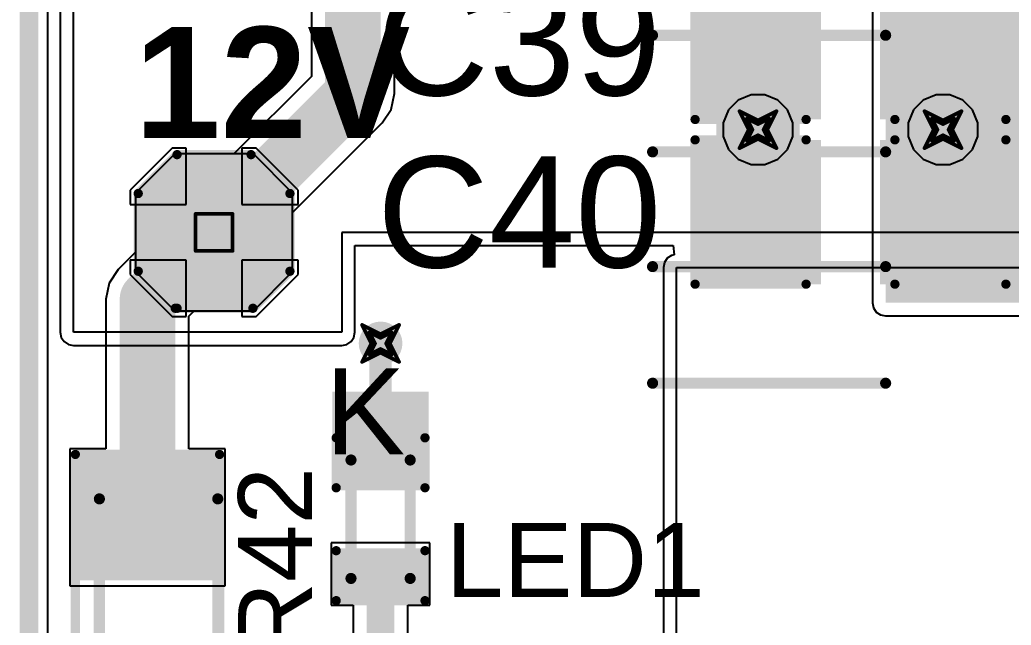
# Model space of a CAD drawing. Header units: inches. Extents: x 0 to 13.9, y -0.2 to 3.4.
# Drawn here: x -0.005 to 0.531, y 1.218 to 1.545 of the extents above; entities that cross this region are included whole.
import ezdxf

# ---------------------------------------------------------------- set-up
doc = ezdxf.new("R2010")
doc.units = ezdxf.units.IN
doc.header["$MEASUREMENT"] = 0
for name, color, linetype in [('Board_Outline', 216, 'Continuous'), ('Bottom Layer', 5, 'Continuous'), ('Bottom Solder', 6, 'Continuous'), ('Drill Drawing', 1, 'Continuous'), ('Layer 1', 16, 'Continuous'), ('Layer 2', 76, 'Continuous'), ('Mechanical 4', 56, 'Continuous'), ('Mechanical 6', 56, 'Continuous'), ('Multi-Layer', 9, 'Continuous'), ('Pad Holes', 156, 'Continuous'), ('Top Layer', 1, 'Continuous'), ('Top Overlay', 2, 'Continuous'), ('Top Paste', 8, 'Continuous'), ('Top Solder', 216, 'Continuous'), ('Via Holes', 16, 'Continuous')]:
    doc.layers.add(name, color=color, linetype=linetype)
doc.styles.add('Arial', font='', dxfattribs={"height": 0.2})
doc.styles.add('Arial_Bold', font='', dxfattribs={"height": 0.2})
doc.styles.get('Arial').set_extended_font_data('Arial')
doc.styles.get('Arial_Bold').set_extended_font_data('Arial', bold=True)

msp = doc.modelspace()

# ---------------------------------------------------------------- hatches: boundary and pattern name
at = {"layer": 'Bottom Layer'}
h = msp.add_hatch(color=5, dxfattribs=at)
edge = h.paths.add_edge_path()
edge.add_arc((0.394, 1.4855), 0.01181, 0, 360)
h = msp.add_hatch(color=5, dxfattribs=at)
edge = h.paths.add_edge_path()
edge.add_arc((0.494, 1.4855), 0.01181, 0, 360)
msp.add_hatch(color=5, dxfattribs=at).paths.add_polyline_path([(0.11772, 1.46543), (0.08228, 1.46543), (0.06457, 1.44772), (0.06457, 1.41228), (0.08228, 1.39457), (0.11772, 1.39457), (0.13543, 1.41228), (0.13543, 1.44772)])
h = msp.add_hatch(color=5, dxfattribs=at)
edge = h.paths.add_edge_path()
edge.add_arc((0.19, 1.37), 0.01181, 0, 360)
at = {"layer": 'Bottom Solder'}
msp.add_hatch(color=6, dxfattribs=at).paths.add_polyline_path([(0.11972, 1.46943), (0.08028, 1.46943), (0.06057, 1.44972), (0.06057, 1.41028), (0.08028, 1.39057), (0.11972, 1.39057), (0.13943, 1.41028), (0.13943, 1.44972)])
at = {"layer": 'Layer 1'}
h = msp.add_hatch(color=16, dxfattribs=at)
edge = h.paths.add_edge_path()
edge.add_arc((0.394, 1.4855), 0.01181, 0, 360)
h = msp.add_hatch(color=16, dxfattribs=at)
edge = h.paths.add_edge_path()
edge.add_arc((0.494, 1.4855), 0.01181, 0, 360)
msp.add_hatch(color=16, dxfattribs=at).paths.add_polyline_path([(0.11772, 1.46543), (0.08228, 1.46543), (0.06457, 1.44772), (0.06457, 1.41228), (0.08228, 1.39457), (0.11772, 1.39457), (0.13543, 1.41228), (0.13543, 1.44772)])
h = msp.add_hatch(color=16, dxfattribs=at)
edge = h.paths.add_edge_path()
edge.add_arc((0.19, 1.37), 0.01181, 0, 360)
at = {"layer": 'Layer 2'}
h = msp.add_hatch(color=76, dxfattribs=at)
edge = h.paths.add_edge_path()
edge.add_arc((0.394, 1.4855), 0.01181, 0, 360)
h = msp.add_hatch(color=76, dxfattribs=at)
edge = h.paths.add_edge_path()
edge.add_arc((0.494, 1.4855), 0.01181, 0, 360)
msp.add_hatch(color=76, dxfattribs=at).paths.add_polyline_path([(0.11772, 1.46543), (0.08228, 1.46543), (0.06457, 1.44772), (0.06457, 1.41228), (0.08228, 1.39457), (0.11772, 1.39457), (0.13543, 1.41228), (0.13543, 1.44772)])
h = msp.add_hatch(color=76, dxfattribs=at)
edge = h.paths.add_edge_path()
edge.add_arc((0.19, 1.37), 0.01181, 0, 360)
at = {"layer": 'Mechanical 4'}
h = msp.add_hatch(color=56, dxfattribs=at)
edge = h.paths.add_edge_path()
edge.add_arc((0.33701, 1.5365), 0.0015, 0, 360)
h = msp.add_hatch(color=56, dxfattribs=at)
edge = h.paths.add_edge_path()
edge.add_arc((0.46299, 1.5365), 0.0015, 0, 360)
h = msp.add_hatch(color=56, dxfattribs=at)
edge = h.paths.add_edge_path()
edge.add_arc((0.33701, 1.4735), 0.0015, 0, 360)
h = msp.add_hatch(color=56, dxfattribs=at)
edge = h.paths.add_edge_path()
edge.add_arc((0.46299, 1.4735), 0.0015, 0, 360)
h = msp.add_hatch(color=56, dxfattribs=at)
edge = h.paths.add_edge_path()
edge.add_arc((0.33701, 1.4115), 0.0015, 0, 360)
h = msp.add_hatch(color=56, dxfattribs=at)
edge = h.paths.add_edge_path()
edge.add_arc((0.46299, 1.4115), 0.0015, 0, 360)
h = msp.add_hatch(color=56, dxfattribs=at)
edge = h.paths.add_edge_path()
edge.add_arc((0.33701, 1.3485), 0.0015, 0, 360)
h = msp.add_hatch(color=56, dxfattribs=at)
edge = h.paths.add_edge_path()
edge.add_arc((0.46299, 1.3485), 0.0015, 0, 360)
h = msp.add_hatch(color=56, dxfattribs=at)
edge = h.paths.add_edge_path()
edge.add_arc((0.174, 1.307), 0.0015, 0, 360)
h = msp.add_hatch(color=56, dxfattribs=at)
edge = h.paths.add_edge_path()
edge.add_arc((0.206, 1.307), 0.0015, 0, 360)
h = msp.add_hatch(color=56, dxfattribs=at)
edge = h.paths.add_edge_path()
edge.add_arc((0.038, 1.286), 0.0015, 0, 360)
h = msp.add_hatch(color=56, dxfattribs=at)
edge = h.paths.add_edge_path()
edge.add_arc((0.102, 1.286), 0.0015, 0, 360)
h = msp.add_hatch(color=56, dxfattribs=at)
edge = h.paths.add_edge_path()
edge.add_arc((0.174, 1.243), 0.0015, 0, 360)
h = msp.add_hatch(color=56, dxfattribs=at)
edge = h.paths.add_edge_path()
edge.add_arc((0.206, 1.243), 0.0015, 0, 360)
at = {"layer": 'Multi-Layer'}
msp.add_hatch(color=9, dxfattribs=at).paths.add_polyline_path([(0.11772, 1.46543), (0.08228, 1.46543), (0.06457, 1.44772), (0.06457, 1.41228), (0.08228, 1.39457), (0.11772, 1.39457), (0.13543, 1.41228), (0.13543, 1.44772)])
at = {"layer": 'Pad Holes'}
h = msp.add_hatch(color=7, dxfattribs=at)
edge = h.paths.add_edge_path()
edge.add_arc((0.33701, 1.5365), 0.0015, 0, 360)
h = msp.add_hatch(color=7, dxfattribs=at)
edge = h.paths.add_edge_path()
edge.add_arc((0.46299, 1.5365), 0.0015, 0, 360)
h = msp.add_hatch(color=7, dxfattribs=at)
edge = h.paths.add_edge_path()
edge.add_arc((0.33701, 1.4735), 0.0015, 0, 360)
h = msp.add_hatch(color=7, dxfattribs=at)
edge = h.paths.add_edge_path()
edge.add_arc((0.46299, 1.4735), 0.0015, 0, 360)
h = msp.add_hatch(color=7, dxfattribs=at)
edge = h.paths.add_edge_path()
edge.add_arc((0.1, 1.43), 0.01811, 0, 360)
h = msp.add_hatch(color=7, dxfattribs=at)
edge = h.paths.add_edge_path()
edge.add_arc((0.33701, 1.4115), 0.0015, 0, 360)
h = msp.add_hatch(color=7, dxfattribs=at)
edge = h.paths.add_edge_path()
edge.add_arc((0.46299, 1.4115), 0.0015, 0, 360)
h = msp.add_hatch(color=7, dxfattribs=at)
edge = h.paths.add_edge_path()
edge.add_arc((0.33701, 1.3485), 0.0015, 0, 360)
h = msp.add_hatch(color=7, dxfattribs=at)
edge = h.paths.add_edge_path()
edge.add_arc((0.46299, 1.3485), 0.0015, 0, 360)
h = msp.add_hatch(color=7, dxfattribs=at)
edge = h.paths.add_edge_path()
edge.add_arc((0.174, 1.307), 0.0015, 0, 360)
h = msp.add_hatch(color=7, dxfattribs=at)
edge = h.paths.add_edge_path()
edge.add_arc((0.206, 1.307), 0.0015, 0, 360)
h = msp.add_hatch(color=7, dxfattribs=at)
edge = h.paths.add_edge_path()
edge.add_arc((0.038, 1.286), 0.0015, 0, 360)
h = msp.add_hatch(color=7, dxfattribs=at)
edge = h.paths.add_edge_path()
edge.add_arc((0.102, 1.286), 0.0015, 0, 360)
h = msp.add_hatch(color=7, dxfattribs=at)
edge = h.paths.add_edge_path()
edge.add_arc((0.174, 1.243), 0.0015, 0, 360)
h = msp.add_hatch(color=7, dxfattribs=at)
edge = h.paths.add_edge_path()
edge.add_arc((0.206, 1.243), 0.0015, 0, 360)
at = {"layer": 'Top Layer'}
for points in [[(0.463, 1.392), (0.771, 1.392), (0.771, 1.672), (0.463, 1.672)], [(0.364, 1.565), (0.424, 1.565), (0.424, 1.495), (0.364, 1.495)], [(0.464, 1.565), (0.524, 1.565), (0.524, 1.495), (0.464, 1.495)], [(0.364, 1.476), (0.424, 1.476), (0.424, 1.406), (0.364, 1.406)], [(0.464, 1.476), (0.524, 1.476), (0.524, 1.406), (0.464, 1.406)], [(0.11772, 1.46543), (0.08228, 1.46543), (0.06457, 1.44772), (0.06457, 1.41228), (0.08228, 1.39457), (0.11772, 1.39457), (0.13543, 1.41228), (0.13543, 1.44772)], [(0.17031, 1.29469), (0.17031, 1.31437), (0.20969, 1.31437), (0.20969, 1.29469)], [(0.029, 1.246), (0.029, 1.306), (0.099, 1.306), (0.099, 1.246)], [(0.17031, 1.23563), (0.17031, 1.25531), (0.20969, 1.25531), (0.20969, 1.23563)]]:
    msp.add_hatch(color=1, dxfattribs=at).paths.add_polyline_path(points)
h = msp.add_hatch(color=1, dxfattribs=at)
edge = h.paths.add_edge_path()
edge.add_arc((0.394, 1.4855), 0.01181, 0, 360)
h = msp.add_hatch(color=1, dxfattribs=at)
edge = h.paths.add_edge_path()
edge.add_arc((0.494, 1.4855), 0.01181, 0, 360)
h = msp.add_hatch(color=1, dxfattribs=at)
edge = h.paths.add_edge_path()
edge.add_arc((0.19, 1.37), 0.01181, 0, 360)
at = {"layer": 'Top Overlay'}
msp.add_hatch(color=2, dxfattribs=at).paths.add_polyline_path([(0.216, 1.319), (0.216, 1.344), (0.164, 1.344), (0.164, 1.319)])
at = {"layer": 'Top Paste'}
for points in [[(0.364, 1.565), (0.424, 1.565), (0.424, 1.495), (0.364, 1.495)], [(0.464, 1.565), (0.524, 1.565), (0.524, 1.495), (0.464, 1.495)], [(0.364, 1.476), (0.424, 1.476), (0.424, 1.406), (0.364, 1.406)], [(0.464, 1.476), (0.524, 1.476), (0.524, 1.406), (0.464, 1.406)], [(0.17031, 1.29469), (0.17031, 1.31437), (0.20969, 1.31437), (0.20969, 1.29469)], [(0.029, 1.246), (0.029, 1.306), (0.099, 1.306), (0.099, 1.246)], [(0.17031, 1.23563), (0.17031, 1.25531), (0.20969, 1.25531), (0.20969, 1.23563)]]:
    msp.add_hatch(color=8, dxfattribs=at).paths.add_polyline_path(points)
at = {"layer": 'Top Solder'}
for points in [[(0.36, 1.569), (0.428, 1.569), (0.428, 1.491), (0.36, 1.491)], [(0.46, 1.569), (0.528, 1.569), (0.528, 1.491), (0.46, 1.491)], [(0.36, 1.48), (0.428, 1.48), (0.428, 1.402), (0.36, 1.402)], [(0.46, 1.48), (0.528, 1.48), (0.528, 1.402), (0.46, 1.402)], [(0.11972, 1.46943), (0.08028, 1.46943), (0.06057, 1.44972), (0.06057, 1.41028), (0.08028, 1.39057), (0.11972, 1.39057), (0.13943, 1.41028), (0.13943, 1.44972)], [(0.16631, 1.29069), (0.16631, 1.31837), (0.21369, 1.31837), (0.21369, 1.29069)], [(0.025, 1.242), (0.025, 1.31), (0.103, 1.31), (0.103, 1.242)], [(0.16631, 1.23163), (0.16631, 1.25931), (0.21369, 1.25931), (0.21369, 1.23163)]]:
    msp.add_hatch(color=216, dxfattribs=at).paths.add_polyline_path(points)
at = {"layer": 'Via Holes'}
h = msp.add_hatch(color=7, dxfattribs=at)
edge = h.paths.add_edge_path()
edge.add_arc((0.394, 1.4855), 0.00591, 0, 360)
h = msp.add_hatch(color=7, dxfattribs=at)
edge = h.paths.add_edge_path()
edge.add_arc((0.494, 1.4855), 0.00591, 0, 360)
h = msp.add_hatch(color=7, dxfattribs=at)
edge = h.paths.add_edge_path()
edge.add_arc((0.19, 1.37), 0.00591, 0, 360)

# ---------------------------------------------------------------- linework, layer by layer
at = {"layer": 'Board_Outline'}
msp.add_lwpolyline([(0, 0, 0.01, 0.01, 0), (0, 3.25, 0.01, 0.01, 0)], format="xyseb", dxfattribs=at)
at = {"layer": 'Bottom Layer'}
for p, q in [((0.0102, 0.0102), (0.0102, 3.2398)), ((0.48334, 1.50145), (0.47805, 1.49616)), ((0.49026, 1.50431), (0.48334, 1.50145)), ((0.49774, 1.50431), (0.49026, 1.50431)), ((0.50466, 1.50145), (0.49774, 1.50431)), ((0.50995, 1.49616), (0.50466, 1.50145)), ((0.47805, 1.49616), (0.47519, 1.48924)), ((0.51281, 1.48924), (0.50995, 1.49616)), ((0.47519, 1.48924), (0.47519, 1.48176)), ((0.51281, 1.48176), (0.51281, 1.48924)), ((0.47519, 1.48176), (0.47805, 1.47484)), ((0.50995, 1.47484), (0.51281, 1.48176)), ((0.47805, 1.47484), (0.48334, 1.46955)), ((0.50466, 1.46955), (0.50995, 1.47484)), ((0.07878, 1.47243), (0.05757, 1.45122)), ((0.12122, 1.47243), (0.07878, 1.47243)), ((0.14243, 1.45122), (0.12122, 1.47243)), ((0.48334, 1.46955), (0.49026, 1.46669)), ((0.49774, 1.46669), (0.50466, 1.46955)), ((0.49026, 1.46669), (0.49774, 1.46669)), ((0.05757, 1.45122), (0.05757, 1.40878)), ((0.14243, 1.40878), (0.14243, 1.45122)), ((0.05757, 1.40878), (0.07878, 1.38757)), ((0.12122, 1.38757), (0.14243, 1.40878)), ((0.07878, 1.38757), (0.12122, 1.38757))]:
    msp.add_line(p, q, dxfattribs=at)
at = {"layer": 'Drill Drawing'}
for points in [[(0.384, 1.4955, 0.002, 0.002, 0), (0.394, 1.4905, 0.002, 0.002, 0)], [(0.384, 1.4955, 0.002, 0.002, 0), (0.389, 1.4855, 0.002, 0.002, 0)], [(0.394, 1.4905, 0.002, 0.002, 0), (0.404, 1.4955, 0.002, 0.002, 0)], [(0.399, 1.4855, 0.002, 0.002, 0), (0.404, 1.4955, 0.002, 0.002, 0)], [(0.484, 1.4955, 0.002, 0.002, 0), (0.494, 1.4905, 0.002, 0.002, 0)], [(0.484, 1.4955, 0.002, 0.002, 0), (0.489, 1.4855, 0.002, 0.002, 0)], [(0.494, 1.4905, 0.002, 0.002, 0), (0.504, 1.4955, 0.002, 0.002, 0)], [(0.499, 1.4855, 0.002, 0.002, 0), (0.504, 1.4955, 0.002, 0.002, 0)], [(0.388, 1.4915, 0.002, 0.002, 0), (0.394, 1.4885, 0.002, 0.002, 0)], [(0.388, 1.4915, 0.002, 0.002, 0), (0.391, 1.4855, 0.002, 0.002, 0)], [(0.394, 1.4885, 0.002, 0.002, 0), (0.4, 1.4915, 0.002, 0.002, 0)], [(0.397, 1.4855, 0.002, 0.002, 0), (0.4, 1.4915, 0.002, 0.002, 0)], [(0.488, 1.4915, 0.002, 0.002, 0), (0.494, 1.4885, 0.002, 0.002, 0)], [(0.488, 1.4915, 0.002, 0.002, 0), (0.491, 1.4855, 0.002, 0.002, 0)], [(0.494, 1.4885, 0.002, 0.002, 0), (0.5, 1.4915, 0.002, 0.002, 0)], [(0.497, 1.4855, 0.002, 0.002, 0), (0.5, 1.4915, 0.002, 0.002, 0)], [(0.384, 1.4755, 0.002, 0.002, 0), (0.389, 1.4855, 0.002, 0.002, 0)], [(0.388, 1.4795, 0.002, 0.002, 0), (0.391, 1.4855, 0.002, 0.002, 0)], [(0.397, 1.4855, 0.002, 0.002, 0), (0.4, 1.4795, 0.002, 0.002, 0)], [(0.399, 1.4855, 0.002, 0.002, 0), (0.404, 1.4755, 0.002, 0.002, 0)], [(0.484, 1.4755, 0.002, 0.002, 0), (0.489, 1.4855, 0.002, 0.002, 0)], [(0.488, 1.4795, 0.002, 0.002, 0), (0.491, 1.4855, 0.002, 0.002, 0)], [(0.497, 1.4855, 0.002, 0.002, 0), (0.5, 1.4795, 0.002, 0.002, 0)], [(0.499, 1.4855, 0.002, 0.002, 0), (0.504, 1.4755, 0.002, 0.002, 0)], [(0.384, 1.4755, 0.002, 0.002, 0), (0.394, 1.4805, 0.002, 0.002, 0)], [(0.388, 1.4795, 0.002, 0.002, 0), (0.394, 1.4825, 0.002, 0.002, 0)], [(0.394, 1.4825, 0.002, 0.002, 0), (0.4, 1.4795, 0.002, 0.002, 0)], [(0.394, 1.4805, 0.002, 0.002, 0), (0.404, 1.4755, 0.002, 0.002, 0)], [(0.484, 1.4755, 0.002, 0.002, 0), (0.494, 1.4805, 0.002, 0.002, 0)], [(0.488, 1.4795, 0.002, 0.002, 0), (0.494, 1.4825, 0.002, 0.002, 0)], [(0.494, 1.4825, 0.002, 0.002, 0), (0.5, 1.4795, 0.002, 0.002, 0)], [(0.494, 1.4805, 0.002, 0.002, 0), (0.504, 1.4755, 0.002, 0.002, 0)], [(0.09, 1.44, 0.002, 0.002, 0), (0.11, 1.44, 0.002, 0.002, 0)], [(0.09, 1.42, 0.002, 0.002, 0), (0.09, 1.44, 0.002, 0.002, 0)], [(0.11, 1.42, 0.002, 0.002, 0), (0.11, 1.44, 0.002, 0.002, 0)], [(0.09, 1.42, 0.002, 0.002, 0), (0.11, 1.42, 0.002, 0.002, 0)], [(0.18, 1.38, 0.002, 0.002, 0), (0.19, 1.375, 0.002, 0.002, 0)], [(0.18, 1.38, 0.002, 0.002, 0), (0.185, 1.37, 0.002, 0.002, 0)], [(0.19, 1.375, 0.002, 0.002, 0), (0.2, 1.38, 0.002, 0.002, 0)], [(0.195, 1.37, 0.002, 0.002, 0), (0.2, 1.38, 0.002, 0.002, 0)], [(0.184, 1.376, 0.002, 0.002, 0), (0.19, 1.373, 0.002, 0.002, 0)], [(0.184, 1.376, 0.002, 0.002, 0), (0.187, 1.37, 0.002, 0.002, 0)], [(0.19, 1.373, 0.002, 0.002, 0), (0.196, 1.376, 0.002, 0.002, 0)], [(0.193, 1.37, 0.002, 0.002, 0), (0.196, 1.376, 0.002, 0.002, 0)], [(0.18, 1.36, 0.002, 0.002, 0), (0.185, 1.37, 0.002, 0.002, 0)], [(0.184, 1.364, 0.002, 0.002, 0), (0.187, 1.37, 0.002, 0.002, 0)], [(0.184, 1.364, 0.002, 0.002, 0), (0.19, 1.367, 0.002, 0.002, 0)], [(0.19, 1.367, 0.002, 0.002, 0), (0.196, 1.364, 0.002, 0.002, 0)], [(0.193, 1.37, 0.002, 0.002, 0), (0.196, 1.364, 0.002, 0.002, 0)], [(0.195, 1.37, 0.002, 0.002, 0), (0.2, 1.36, 0.002, 0.002, 0)], [(0.18, 1.36, 0.002, 0.002, 0), (0.19, 1.365, 0.002, 0.002, 0)], [(0.19, 1.365, 0.002, 0.002, 0), (0.2, 1.36, 0.002, 0.002, 0)]]:
    msp.add_lwpolyline(points, format="xyseb", dxfattribs=at)
for points in [[(0.3835, 1.4955, 0.001, 0.001, 1), (0.3845, 1.4955, 0.001, 0.001, 1)], [(0.3835, 1.4955, 0.001, 0.001, 1), (0.3845, 1.4955, 0.001, 0.001, 1)], [(0.4035, 1.4955, 0.001, 0.001, 1), (0.4045, 1.4955, 0.001, 0.001, 1)], [(0.4035, 1.4955, 0.001, 0.001, 1), (0.4045, 1.4955, 0.001, 0.001, 1)], [(0.4835, 1.4955, 0.001, 0.001, 1), (0.4845, 1.4955, 0.001, 0.001, 1)], [(0.4835, 1.4955, 0.001, 0.001, 1), (0.4845, 1.4955, 0.001, 0.001, 1)], [(0.5035, 1.4955, 0.001, 0.001, 1), (0.5045, 1.4955, 0.001, 0.001, 1)], [(0.5035, 1.4955, 0.001, 0.001, 1), (0.5045, 1.4955, 0.001, 0.001, 1)], [(0.3875, 1.4915, 0.001, 0.001, 1), (0.3885, 1.4915, 0.001, 0.001, 1)], [(0.3875, 1.4915, 0.001, 0.001, 1), (0.3885, 1.4915, 0.001, 0.001, 1)], [(0.3935, 1.4905, 0.001, 0.001, 1), (0.3945, 1.4905, 0.001, 0.001, 1)], [(0.3935, 1.4905, 0.001, 0.001, 1), (0.3945, 1.4905, 0.001, 0.001, 1)], [(0.3995, 1.4915, 0.001, 0.001, 1), (0.4005, 1.4915, 0.001, 0.001, 1)], [(0.3995, 1.4915, 0.001, 0.001, 1), (0.4005, 1.4915, 0.001, 0.001, 1)], [(0.4875, 1.4915, 0.001, 0.001, 1), (0.4885, 1.4915, 0.001, 0.001, 1)], [(0.4875, 1.4915, 0.001, 0.001, 1), (0.4885, 1.4915, 0.001, 0.001, 1)], [(0.4935, 1.4905, 0.001, 0.001, 1), (0.4945, 1.4905, 0.001, 0.001, 1)], [(0.4935, 1.4905, 0.001, 0.001, 1), (0.4945, 1.4905, 0.001, 0.001, 1)], [(0.4995, 1.4915, 0.001, 0.001, 1), (0.5005, 1.4915, 0.001, 0.001, 1)], [(0.4995, 1.4915, 0.001, 0.001, 1), (0.5005, 1.4915, 0.001, 0.001, 1)], [(0.3885, 1.4855, 0.001, 0.001, 1), (0.3895, 1.4855, 0.001, 0.001, 1)], [(0.3885, 1.4855, 0.001, 0.001, 1), (0.3895, 1.4855, 0.001, 0.001, 1)], [(0.3905, 1.4855, 0.001, 0.001, 1), (0.3915, 1.4855, 0.001, 0.001, 1)], [(0.3905, 1.4855, 0.001, 0.001, 1), (0.3915, 1.4855, 0.001, 0.001, 1)], [(0.3935, 1.4885, 0.001, 0.001, 1), (0.3945, 1.4885, 0.001, 0.001, 1)], [(0.3935, 1.4885, 0.001, 0.001, 1), (0.3945, 1.4885, 0.001, 0.001, 1)], [(0.3965, 1.4855, 0.001, 0.001, 1), (0.3975, 1.4855, 0.001, 0.001, 1)], [(0.3965, 1.4855, 0.001, 0.001, 1), (0.3975, 1.4855, 0.001, 0.001, 1)], [(0.3985, 1.4855, 0.001, 0.001, 1), (0.3995, 1.4855, 0.001, 0.001, 1)], [(0.3985, 1.4855, 0.001, 0.001, 1), (0.3995, 1.4855, 0.001, 0.001, 1)], [(0.4885, 1.4855, 0.001, 0.001, 1), (0.4895, 1.4855, 0.001, 0.001, 1)], [(0.4885, 1.4855, 0.001, 0.001, 1), (0.4895, 1.4855, 0.001, 0.001, 1)], [(0.4905, 1.4855, 0.001, 0.001, 1), (0.4915, 1.4855, 0.001, 0.001, 1)], [(0.4905, 1.4855, 0.001, 0.001, 1), (0.4915, 1.4855, 0.001, 0.001, 1)], [(0.4935, 1.4885, 0.001, 0.001, 1), (0.4945, 1.4885, 0.001, 0.001, 1)], [(0.4935, 1.4885, 0.001, 0.001, 1), (0.4945, 1.4885, 0.001, 0.001, 1)], [(0.4965, 1.4855, 0.001, 0.001, 1), (0.4975, 1.4855, 0.001, 0.001, 1)], [(0.4965, 1.4855, 0.001, 0.001, 1), (0.4975, 1.4855, 0.001, 0.001, 1)], [(0.4985, 1.4855, 0.001, 0.001, 1), (0.4995, 1.4855, 0.001, 0.001, 1)], [(0.4985, 1.4855, 0.001, 0.001, 1), (0.4995, 1.4855, 0.001, 0.001, 1)], [(0.3875, 1.4795, 0.001, 0.001, 1), (0.3885, 1.4795, 0.001, 0.001, 1)], [(0.3875, 1.4795, 0.001, 0.001, 1), (0.3885, 1.4795, 0.001, 0.001, 1)], [(0.3935, 1.4825, 0.001, 0.001, 1), (0.3945, 1.4825, 0.001, 0.001, 1)], [(0.3935, 1.4825, 0.001, 0.001, 1), (0.3945, 1.4825, 0.001, 0.001, 1)], [(0.3935, 1.4805, 0.001, 0.001, 1), (0.3945, 1.4805, 0.001, 0.001, 1)], [(0.3935, 1.4805, 0.001, 0.001, 1), (0.3945, 1.4805, 0.001, 0.001, 1)], [(0.3995, 1.4795, 0.001, 0.001, 1), (0.4005, 1.4795, 0.001, 0.001, 1)], [(0.3995, 1.4795, 0.001, 0.001, 1), (0.4005, 1.4795, 0.001, 0.001, 1)], [(0.4875, 1.4795, 0.001, 0.001, 1), (0.4885, 1.4795, 0.001, 0.001, 1)], [(0.4875, 1.4795, 0.001, 0.001, 1), (0.4885, 1.4795, 0.001, 0.001, 1)], [(0.4935, 1.4825, 0.001, 0.001, 1), (0.4945, 1.4825, 0.001, 0.001, 1)], [(0.4935, 1.4825, 0.001, 0.001, 1), (0.4945, 1.4825, 0.001, 0.001, 1)], [(0.4935, 1.4805, 0.001, 0.001, 1), (0.4945, 1.4805, 0.001, 0.001, 1)], [(0.4935, 1.4805, 0.001, 0.001, 1), (0.4945, 1.4805, 0.001, 0.001, 1)], [(0.4995, 1.4795, 0.001, 0.001, 1), (0.5005, 1.4795, 0.001, 0.001, 1)], [(0.4995, 1.4795, 0.001, 0.001, 1), (0.5005, 1.4795, 0.001, 0.001, 1)], [(0.3835, 1.4755, 0.001, 0.001, 1), (0.3845, 1.4755, 0.001, 0.001, 1)], [(0.3835, 1.4755, 0.001, 0.001, 1), (0.3845, 1.4755, 0.001, 0.001, 1)], [(0.4035, 1.4755, 0.001, 0.001, 1), (0.4045, 1.4755, 0.001, 0.001, 1)], [(0.4035, 1.4755, 0.001, 0.001, 1), (0.4045, 1.4755, 0.001, 0.001, 1)], [(0.4835, 1.4755, 0.001, 0.001, 1), (0.4845, 1.4755, 0.001, 0.001, 1)], [(0.4835, 1.4755, 0.001, 0.001, 1), (0.4845, 1.4755, 0.001, 0.001, 1)], [(0.5035, 1.4755, 0.001, 0.001, 1), (0.5045, 1.4755, 0.001, 0.001, 1)], [(0.5035, 1.4755, 0.001, 0.001, 1), (0.5045, 1.4755, 0.001, 0.001, 1)], [(0.0895, 1.44, 0.001, 0.001, 1), (0.0905, 1.44, 0.001, 0.001, 1)], [(0.0895, 1.44, 0.001, 0.001, 1), (0.0905, 1.44, 0.001, 0.001, 1)], [(0.1095, 1.44, 0.001, 0.001, 1), (0.1105, 1.44, 0.001, 0.001, 1)], [(0.1095, 1.44, 0.001, 0.001, 1), (0.1105, 1.44, 0.001, 0.001, 1)], [(0.0895, 1.42, 0.001, 0.001, 1), (0.0905, 1.42, 0.001, 0.001, 1)], [(0.0895, 1.42, 0.001, 0.001, 1), (0.0905, 1.42, 0.001, 0.001, 1)], [(0.1095, 1.42, 0.001, 0.001, 1), (0.1105, 1.42, 0.001, 0.001, 1)], [(0.1095, 1.42, 0.001, 0.001, 1), (0.1105, 1.42, 0.001, 0.001, 1)], [(0.1795, 1.38, 0.001, 0.001, 1), (0.1805, 1.38, 0.001, 0.001, 1)], [(0.1795, 1.38, 0.001, 0.001, 1), (0.1805, 1.38, 0.001, 0.001, 1)], [(0.1995, 1.38, 0.001, 0.001, 1), (0.2005, 1.38, 0.001, 0.001, 1)], [(0.1995, 1.38, 0.001, 0.001, 1), (0.2005, 1.38, 0.001, 0.001, 1)], [(0.1835, 1.376, 0.001, 0.001, 1), (0.1845, 1.376, 0.001, 0.001, 1)], [(0.1835, 1.376, 0.001, 0.001, 1), (0.1845, 1.376, 0.001, 0.001, 1)], [(0.1895, 1.375, 0.001, 0.001, 1), (0.1905, 1.375, 0.001, 0.001, 1)], [(0.1895, 1.375, 0.001, 0.001, 1), (0.1905, 1.375, 0.001, 0.001, 1)], [(0.1895, 1.373, 0.001, 0.001, 1), (0.1905, 1.373, 0.001, 0.001, 1)], [(0.1895, 1.373, 0.001, 0.001, 1), (0.1905, 1.373, 0.001, 0.001, 1)], [(0.1955, 1.376, 0.001, 0.001, 1), (0.1965, 1.376, 0.001, 0.001, 1)], [(0.1955, 1.376, 0.001, 0.001, 1), (0.1965, 1.376, 0.001, 0.001, 1)], [(0.1845, 1.37, 0.001, 0.001, 1), (0.1855, 1.37, 0.001, 0.001, 1)], [(0.1845, 1.37, 0.001, 0.001, 1), (0.1855, 1.37, 0.001, 0.001, 1)], [(0.1865, 1.37, 0.001, 0.001, 1), (0.1875, 1.37, 0.001, 0.001, 1)], [(0.1865, 1.37, 0.001, 0.001, 1), (0.1875, 1.37, 0.001, 0.001, 1)], [(0.1895, 1.367, 0.001, 0.001, 1), (0.1905, 1.367, 0.001, 0.001, 1)], [(0.1895, 1.367, 0.001, 0.001, 1), (0.1905, 1.367, 0.001, 0.001, 1)], [(0.1925, 1.37, 0.001, 0.001, 1), (0.1935, 1.37, 0.001, 0.001, 1)], [(0.1925, 1.37, 0.001, 0.001, 1), (0.1935, 1.37, 0.001, 0.001, 1)], [(0.1945, 1.37, 0.001, 0.001, 1), (0.1955, 1.37, 0.001, 0.001, 1)], [(0.1945, 1.37, 0.001, 0.001, 1), (0.1955, 1.37, 0.001, 0.001, 1)], [(0.1835, 1.364, 0.001, 0.001, 1), (0.1845, 1.364, 0.001, 0.001, 1)], [(0.1835, 1.364, 0.001, 0.001, 1), (0.1845, 1.364, 0.001, 0.001, 1)], [(0.1895, 1.365, 0.001, 0.001, 1), (0.1905, 1.365, 0.001, 0.001, 1)], [(0.1895, 1.365, 0.001, 0.001, 1), (0.1905, 1.365, 0.001, 0.001, 1)], [(0.1955, 1.364, 0.001, 0.001, 1), (0.1965, 1.364, 0.001, 0.001, 1)], [(0.1955, 1.364, 0.001, 0.001, 1), (0.1965, 1.364, 0.001, 0.001, 1)], [(0.1795, 1.36, 0.001, 0.001, 1), (0.1805, 1.36, 0.001, 0.001, 1)], [(0.1795, 1.36, 0.001, 0.001, 1), (0.1805, 1.36, 0.001, 0.001, 1)], [(0.1995, 1.36, 0.001, 0.001, 1), (0.2005, 1.36, 0.001, 0.001, 1)], [(0.1995, 1.36, 0.001, 0.001, 1), (0.2005, 1.36, 0.001, 0.001, 1)]]:
    msp.add_lwpolyline(points, format="xyseb", close=True, dxfattribs=at)
at = {"layer": 'Layer 1'}
for p, q in [((0.0102, 0.0102), (0.0102, 3.2398)), ((0.48334, 1.50145), (0.47805, 1.49616)), ((0.49026, 1.50431), (0.48334, 1.50145)), ((0.49774, 1.50431), (0.49026, 1.50431)), ((0.50466, 1.50145), (0.49774, 1.50431)), ((0.50995, 1.49616), (0.50466, 1.50145)), ((0.47805, 1.49616), (0.47519, 1.48924)), ((0.51281, 1.48924), (0.50995, 1.49616)), ((0.47519, 1.48924), (0.47519, 1.48176)), ((0.51281, 1.48176), (0.51281, 1.48924)), ((0.47519, 1.48176), (0.47805, 1.47484)), ((0.50995, 1.47484), (0.51281, 1.48176)), ((0.47805, 1.47484), (0.48334, 1.46955)), ((0.50466, 1.46955), (0.50995, 1.47484)), ((0.07878, 1.47243), (0.05757, 1.45122)), ((0.12122, 1.47243), (0.07878, 1.47243)), ((0.14243, 1.45122), (0.12122, 1.47243)), ((0.48334, 1.46955), (0.49026, 1.46669)), ((0.49774, 1.46669), (0.50466, 1.46955)), ((0.49026, 1.46669), (0.49774, 1.46669)), ((0.05757, 1.45122), (0.05757, 1.40878)), ((0.14243, 1.40878), (0.14243, 1.45122)), ((0.05757, 1.40878), (0.07878, 1.38757)), ((0.12122, 1.38757), (0.14243, 1.40878)), ((0.07878, 1.38757), (0.12122, 1.38757))]:
    msp.add_line(p, q, dxfattribs=at)
at = {"layer": 'Layer 2'}
for p, q in [((0.0102, 0.0102), (0.0102, 2.10807)), ((0.01686, 1.841), (0.01686, 1.376)), ((0.024, 1.376), (0.024, 1.841)), ((0.38334, 1.50145), (0.37805, 1.49616)), ((0.39026, 1.50431), (0.38334, 1.50145)), ((0.39774, 1.50431), (0.39026, 1.50431)), ((0.40466, 1.50145), (0.39774, 1.50431)), ((0.40995, 1.49616), (0.40466, 1.50145)), ((0.37805, 1.49616), (0.37519, 1.48924)), ((0.41281, 1.48924), (0.40995, 1.49616)), ((0.37519, 1.48924), (0.37519, 1.48176)), ((0.41281, 1.48176), (0.41281, 1.48924)), ((0.37519, 1.48176), (0.37805, 1.47484)), ((0.40995, 1.47484), (0.41281, 1.48176)), ((0.07728, 1.47543), (0.05457, 1.45272)), ((0.085, 1.47543), (0.07728, 1.47543)), ((0.085, 1.445), (0.085, 1.47543)), ((0.12272, 1.47543), (0.115, 1.47543)), ((0.115, 1.47543), (0.115, 1.445)), ((0.14543, 1.45272), (0.12272, 1.47543)), ((0.37805, 1.47484), (0.38334, 1.46955)), ((0.40466, 1.46955), (0.40995, 1.47484)), ((0.38334, 1.46955), (0.39026, 1.46669)), ((0.39774, 1.46669), (0.40466, 1.46955)), ((0.39026, 1.46669), (0.39774, 1.46669)), ((0.05457, 1.45272), (0.05457, 1.445)), ((0.14543, 1.445), (0.14543, 1.45272)), ((0.05457, 1.445), (0.085, 1.445)), ((0.115, 1.445), (0.14543, 1.445)), ((0.73, 1.43), (0.169, 1.43)), ((0.169, 1.43), (0.169, 1.376)), ((0.17614, 1.376), (0.17614, 1.42286)), ((0.17614, 1.42286), (0.34813, 1.42286)), ((0.34813, 1.42286), (0.34862, 1.41786)), ((0.085, 1.415), (0.05457, 1.415)), ((0.05457, 1.415), (0.05457, 1.40728)), ((0.085, 1.38457), (0.085, 1.415)), ((0.14543, 1.415), (0.115, 1.415)), ((0.115, 1.415), (0.115, 1.38457)), ((0.14543, 1.40728), (0.14543, 1.415)), ((0.34495, 1.41605), (0.34341, 1.41373)), ((0.34727, 1.41759), (0.34495, 1.41605)), ((0.34862, 1.41786), (0.34727, 1.41759)), ((0.34341, 1.41373), (0.34286, 1.411)), ((0.34286, 1.411), (0.34286, 1.12745)), ((0.35, 1.10664), (0.35, 1.411)), ((0.35, 1.411), (0.75, 1.411)), ((0.05457, 1.40728), (0.07728, 1.38457)), ((0.12272, 1.38457), (0.14543, 1.40728)), ((0.07728, 1.38457), (0.085, 1.38457)), ((0.115, 1.38457), (0.12272, 1.38457)), ((0.01686, 1.376), (0.01741, 1.37327)), ((0.01741, 1.37327), (0.01895, 1.37095)), ((0.169, 1.376), (0.024, 1.376)), ((0.17405, 1.37095), (0.17559, 1.37327)), ((0.17559, 1.37327), (0.17614, 1.376)), ((0.01895, 1.37095), (0.02127, 1.36941)), ((0.02127, 1.36941), (0.024, 1.36886)), ((0.024, 1.36886), (0.169, 1.36886)), ((0.169, 1.36886), (0.17173, 1.36941)), ((0.17173, 1.36941), (0.17405, 1.37095))]:
    msp.add_line(p, q, dxfattribs=at)
at = {"layer": 'Mechanical 4'}
for points in [[(0.33701, 1.5365, 0.006, 0.006, 0), (0.46299, 1.5365, 0.006, 0.006, 0)], [(0.33701, 1.4735, 0.006, 0.006, 0), (0.46299, 1.4735, 0.006, 0.006, 0)], [(0.33701, 1.4115, 0.006, 0.006, 0), (0.46299, 1.4115, 0.006, 0.006, 0)], [(0.33701, 1.3485, 0.006, 0.006, 0), (0.46299, 1.3485, 0.006, 0.006, 0)], [(0.174, 1.243, 0.006, 0.006, 0), (0.174, 1.307, 0.006, 0.006, 0)], [(0.206, 1.243, 0.006, 0.006, 0), (0.206, 1.307, 0.006, 0.006, 0)], [(0.038, 1.164, 0.006, 0.006, 0), (0.038, 1.286, 0.006, 0.006, 0)], [(0.102, 1.164, 0.006, 0.006, 0), (0.102, 1.286, 0.006, 0.006, 0)]]:
    msp.add_lwpolyline(points, format="xyseb", dxfattribs=at)
for points in [[(0.33551, 1.5365, 0.003, 0.003, 1), (0.33851, 1.5365, 0.003, 0.003, 1)], [(0.46149, 1.5365, 0.003, 0.003, 1), (0.46449, 1.5365, 0.003, 0.003, 1)], [(0.33551, 1.4735, 0.003, 0.003, 1), (0.33851, 1.4735, 0.003, 0.003, 1)], [(0.46149, 1.4735, 0.003, 0.003, 1), (0.46449, 1.4735, 0.003, 0.003, 1)], [(0.33551, 1.4115, 0.003, 0.003, 1), (0.33851, 1.4115, 0.003, 0.003, 1)], [(0.46149, 1.4115, 0.003, 0.003, 1), (0.46449, 1.4115, 0.003, 0.003, 1)], [(0.33551, 1.3485, 0.003, 0.003, 1), (0.33851, 1.3485, 0.003, 0.003, 1)], [(0.46149, 1.3485, 0.003, 0.003, 1), (0.46449, 1.3485, 0.003, 0.003, 1)], [(0.1725, 1.307, 0.003, 0.003, 1), (0.1755, 1.307, 0.003, 0.003, 1)], [(0.2045, 1.307, 0.003, 0.003, 1), (0.2075, 1.307, 0.003, 0.003, 1)], [(0.0365, 1.286, 0.003, 0.003, 1), (0.0395, 1.286, 0.003, 0.003, 1)], [(0.1005, 1.286, 0.003, 0.003, 1), (0.1035, 1.286, 0.003, 0.003, 1)], [(0.1725, 1.243, 0.003, 0.003, 1), (0.1755, 1.243, 0.003, 0.003, 1)], [(0.2045, 1.243, 0.003, 0.003, 1), (0.2075, 1.243, 0.003, 0.003, 1)]]:
    msp.add_lwpolyline(points, format="xyseb", close=True, dxfattribs=at)
at = {"layer": 'Mechanical 6'}
msp.add_lwpolyline([(0, 0, 0.005, 0.005, 0), (0, 3.25, 0.005, 0.005, 0)], format="xyseb", dxfattribs=at)
at = {"layer": 'Top Layer'}
for p, q in [((0.0102, 0.0102), (0.0102, 2.13807)), ((0.45586, 1.672), (0.45586, 1.392)), ((0.19743, 1.505), (0.19743, 1.65)), ((0.15257, 1.64071), (0.15257, 1.51429)), ((0.15257, 1.51429), (0.11071, 1.47243)), ((0.19572, 1.49642), (0.19743, 1.505)), ((0.19086, 1.48914), (0.19572, 1.49642)), ((0.14243, 1.44071), (0.19086, 1.48914)), ((0.07878, 1.47243), (0.05757, 1.45122)), ((0.11071, 1.47243), (0.07878, 1.47243)), ((0.05757, 1.45122), (0.05757, 1.41929)), ((0.14243, 1.40878), (0.14243, 1.44071)), ((0.05757, 1.41929), (0.04814, 1.40986)), ((0.04814, 1.40986), (0.04328, 1.40258)), ((0.12122, 1.38757), (0.14243, 1.40878)), ((0.04328, 1.40258), (0.04157, 1.394)), ((0.04157, 1.394), (0.04157, 1.313)), ((0.45586, 1.392), (0.45641, 1.38927)), ((0.45641, 1.38927), (0.45795, 1.38695)), ((0.08643, 1.38471), (0.08929, 1.38757)), ((0.08643, 1.313), (0.08643, 1.38471)), ((0.08929, 1.38757), (0.12122, 1.38757)), ((0.45795, 1.38695), (0.46027, 1.38541)), ((0.46027, 1.38541), (0.463, 1.38486)), ((0.463, 1.38486), (0.771, 1.38486)), ((0.04157, 1.313), (0.022, 1.313)), ((0.022, 1.313), (0.022, 1.239)), ((0.106, 1.313), (0.08643, 1.313)), ((0.106, 1.239), (0.106, 1.313)), ((0.21668, 1.26232), (0.16331, 1.26232)), ((0.16331, 1.26232), (0.16331, 1.22863)), ((0.21668, 1.22863), (0.21668, 1.26232)), ((0.022, 1.239), (0.106, 1.239)), ((0.16331, 1.22863), (0.17522, 1.22863)), ((0.17522, 1.22863), (0.17522, 1.19712)), ((0.20478, 1.191), (0.20478, 1.22863)), ((0.20478, 1.22863), (0.21668, 1.22863))]:
    msp.add_line(p, q, dxfattribs=at)
for points in [[(0.175, 1.505, 0.03, 0.03, 0), (0.175, 1.65, 0.03, 0.03, 0)], [(0.494, 1.53, 0.045, 0.045, 0), (0.494, 1.622, 0.045, 0.045, 0)], [(0.394, 1.53, 0.045, 0.045, 0), (0.394, 1.576, 0.045, 0.045, 0)], [(0.394, 1.4855, 0.045, 0.045, 0), (0.394, 1.53, 0.045, 0.045, 0)], [(0.494, 1.441, 0.045, 0.045, 0), (0.494, 1.53, 0.045, 0.045, 0)], [(0.1, 1.43, 0.03, 0.03, 0), (0.175, 1.505, 0.03, 0.03, 0)], [(0.394, 1.441, 0.045, 0.045, 0), (0.394, 1.4855, 0.045, 0.045, 0)], [(0.064, 1.394, 0.03, 0.03, 0), (0.1, 1.43, 0.03, 0.03, 0)], [(0.064, 1.276, 0.03, 0.03, 0), (0.064, 1.394, 0.03, 0.03, 0)], [(0.19, 1.30453, 0.012, 0.012, 0), (0.19, 1.37, 0.012, 0.012, 0)], [(0.19, 1.191, 0.015, 0.015, 0), (0.19, 1.24547, 0.015, 0.015, 0)]]:
    msp.add_lwpolyline(points, format="xyseb", dxfattribs=at)
for points in [[(0.38275, 1.53, 0.0225, 0.0225, 1), (0.40525, 1.53, 0.0225, 0.0225, 1)], [(0.38275, 1.53, 0.0225, 0.0225, 1), (0.40525, 1.53, 0.0225, 0.0225, 1)], [(0.48275, 1.53, 0.0225, 0.0225, 1), (0.50525, 1.53, 0.0225, 0.0225, 1)], [(0.48275, 1.53, 0.0225, 0.0225, 1), (0.50525, 1.53, 0.0225, 0.0225, 1)], [(0.1675, 1.505, 0.015, 0.015, 1), (0.1825, 1.505, 0.015, 0.015, 1)], [(0.1675, 1.505, 0.015, 0.015, 1), (0.1825, 1.505, 0.015, 0.015, 1)], [(0.38275, 1.4855, 0.0225, 0.0225, 1), (0.40525, 1.4855, 0.0225, 0.0225, 1)], [(0.38275, 1.4855, 0.0225, 0.0225, 1), (0.40525, 1.4855, 0.0225, 0.0225, 1)], [(0.38275, 1.441, 0.0225, 0.0225, 1), (0.40525, 1.441, 0.0225, 0.0225, 1)], [(0.48275, 1.441, 0.0225, 0.0225, 1), (0.50525, 1.441, 0.0225, 0.0225, 1)], [(0.0925, 1.43, 0.015, 0.015, 1), (0.1075, 1.43, 0.015, 0.015, 1)], [(0.0925, 1.43, 0.015, 0.015, 1), (0.1075, 1.43, 0.015, 0.015, 1)], [(0.0565, 1.394, 0.015, 0.015, 1), (0.0715, 1.394, 0.015, 0.015, 1)], [(0.0565, 1.394, 0.015, 0.015, 1), (0.0715, 1.394, 0.015, 0.015, 1)], [(0.187, 1.37, 0.006, 0.006, 1), (0.193, 1.37, 0.006, 0.006, 1)], [(0.187, 1.30453, 0.006, 0.006, 1), (0.193, 1.30453, 0.006, 0.006, 1)], [(0.0565, 1.276, 0.015, 0.015, 1), (0.0715, 1.276, 0.015, 0.015, 1)], [(0.18625, 1.24547, 0.0075, 0.0075, 1), (0.19375, 1.24547, 0.0075, 0.0075, 1)]]:
    msp.add_lwpolyline(points, format="xyseb", close=True, dxfattribs=at)
at = {"layer": 'Top Overlay'}
for points in [[(0.36, 1.491, 0.005, 0.005, 0), (0.36, 1.569, 0.005, 0.005, 0)], [(0.528, 1.491, 0.005, 0.005, 0), (0.528, 1.569, 0.005, 0.005, 0)], [(0.36, 1.491, 0.005, 0.005, 0), (0.42, 1.491, 0.005, 0.005, 0)], [(0.468, 1.491, 0.005, 0.005, 0), (0.528, 1.491, 0.005, 0.005, 0)], [(0.36, 1.48, 0.005, 0.005, 0), (0.42, 1.48, 0.005, 0.005, 0)], [(0.36, 1.402, 0.005, 0.005, 0), (0.36, 1.48, 0.005, 0.005, 0)], [(0.468, 1.48, 0.005, 0.005, 0), (0.528, 1.48, 0.005, 0.005, 0)], [(0.528, 1.402, 0.005, 0.005, 0), (0.528, 1.48, 0.005, 0.005, 0)], [(0.059, 1.451, 0.005, 0.005, 0), (0.08, 1.472, 0.005, 0.005, 0)], [(0.08, 1.472, 0.005, 0.005, 0), (0.12, 1.472, 0.005, 0.005, 0)], [(0.12, 1.472, 0.005, 0.005, 0), (0.141, 1.451, 0.005, 0.005, 0)], [(0.059, 1.409, 0.005, 0.005, 0), (0.059, 1.451, 0.005, 0.005, 0)], [(0.141, 1.409, 0.005, 0.005, 0), (0.141, 1.451, 0.005, 0.005, 0)], [(0.059, 1.409, 0.005, 0.005, 0), (0.079, 1.389, 0.005, 0.005, 0)], [(0.121, 1.389, 0.005, 0.005, 0), (0.141, 1.409, 0.005, 0.005, 0)], [(0.36, 1.402, 0.005, 0.005, 0), (0.42, 1.402, 0.005, 0.005, 0)], [(0.468, 1.402, 0.005, 0.005, 0), (0.528, 1.402, 0.005, 0.005, 0)], [(0.08, 1.389, 0.005, 0.005, 0), (0.121, 1.389, 0.005, 0.005, 0)], [(0.166, 1.292, 0.005, 0.005, 0), (0.166, 1.319, 0.005, 0.005, 0)], [(0.166, 1.319, 0.005, 0.005, 0), (0.214, 1.319, 0.005, 0.005, 0)], [(0.214, 1.292, 0.005, 0.005, 0), (0.214, 1.319, 0.005, 0.005, 0)], [(0.025, 1.142, 0.005, 0.005, 0), (0.025, 1.31, 0.005, 0.005, 0)], [(0.025, 1.31, 0.005, 0.005, 0), (0.103, 1.31, 0.005, 0.005, 0)], [(0.103, 1.142, 0.005, 0.005, 0), (0.103, 1.31, 0.005, 0.005, 0)], [(0.166, 1.231, 0.005, 0.005, 0), (0.166, 1.258, 0.005, 0.005, 0)], [(0.214, 1.231, 0.005, 0.005, 0), (0.214, 1.258, 0.005, 0.005, 0)], [(0.166, 1.231, 0.005, 0.005, 0), (0.214, 1.231, 0.005, 0.005, 0)]]:
    msp.add_lwpolyline(points, format="xyseb", dxfattribs=at)
for points in [[(0.35875, 1.491, 0.0025, 0.0025, 1), (0.36125, 1.491, 0.0025, 0.0025, 1)], [(0.35875, 1.491, 0.0025, 0.0025, 1), (0.36125, 1.491, 0.0025, 0.0025, 1)], [(0.41875, 1.491, 0.0025, 0.0025, 1), (0.42125, 1.491, 0.0025, 0.0025, 1)], [(0.46675, 1.491, 0.0025, 0.0025, 1), (0.46925, 1.491, 0.0025, 0.0025, 1)], [(0.52675, 1.491, 0.0025, 0.0025, 1), (0.52925, 1.491, 0.0025, 0.0025, 1)], [(0.52675, 1.491, 0.0025, 0.0025, 1), (0.52925, 1.491, 0.0025, 0.0025, 1)], [(0.35875, 1.48, 0.0025, 0.0025, 1), (0.36125, 1.48, 0.0025, 0.0025, 1)], [(0.35875, 1.48, 0.0025, 0.0025, 1), (0.36125, 1.48, 0.0025, 0.0025, 1)], [(0.41875, 1.48, 0.0025, 0.0025, 1), (0.42125, 1.48, 0.0025, 0.0025, 1)], [(0.46675, 1.48, 0.0025, 0.0025, 1), (0.46925, 1.48, 0.0025, 0.0025, 1)], [(0.52675, 1.48, 0.0025, 0.0025, 1), (0.52925, 1.48, 0.0025, 0.0025, 1)], [(0.52675, 1.48, 0.0025, 0.0025, 1), (0.52925, 1.48, 0.0025, 0.0025, 1)], [(0.07875, 1.472, 0.0025, 0.0025, 1), (0.08125, 1.472, 0.0025, 0.0025, 1)], [(0.07875, 1.472, 0.0025, 0.0025, 1), (0.08125, 1.472, 0.0025, 0.0025, 1)], [(0.11875, 1.472, 0.0025, 0.0025, 1), (0.12125, 1.472, 0.0025, 0.0025, 1)], [(0.11875, 1.472, 0.0025, 0.0025, 1), (0.12125, 1.472, 0.0025, 0.0025, 1)], [(0.05775, 1.451, 0.0025, 0.0025, 1), (0.06025, 1.451, 0.0025, 0.0025, 1)], [(0.05775, 1.451, 0.0025, 0.0025, 1), (0.06025, 1.451, 0.0025, 0.0025, 1)], [(0.13975, 1.451, 0.0025, 0.0025, 1), (0.14225, 1.451, 0.0025, 0.0025, 1)], [(0.13975, 1.451, 0.0025, 0.0025, 1), (0.14225, 1.451, 0.0025, 0.0025, 1)], [(0.05775, 1.409, 0.0025, 0.0025, 1), (0.06025, 1.409, 0.0025, 0.0025, 1)], [(0.05775, 1.409, 0.0025, 0.0025, 1), (0.06025, 1.409, 0.0025, 0.0025, 1)], [(0.13975, 1.409, 0.0025, 0.0025, 1), (0.14225, 1.409, 0.0025, 0.0025, 1)], [(0.13975, 1.409, 0.0025, 0.0025, 1), (0.14225, 1.409, 0.0025, 0.0025, 1)], [(0.35875, 1.402, 0.0025, 0.0025, 1), (0.36125, 1.402, 0.0025, 0.0025, 1)], [(0.35875, 1.402, 0.0025, 0.0025, 1), (0.36125, 1.402, 0.0025, 0.0025, 1)], [(0.41875, 1.402, 0.0025, 0.0025, 1), (0.42125, 1.402, 0.0025, 0.0025, 1)], [(0.46675, 1.402, 0.0025, 0.0025, 1), (0.46925, 1.402, 0.0025, 0.0025, 1)], [(0.52675, 1.402, 0.0025, 0.0025, 1), (0.52925, 1.402, 0.0025, 0.0025, 1)], [(0.52675, 1.402, 0.0025, 0.0025, 1), (0.52925, 1.402, 0.0025, 0.0025, 1)], [(0.07775, 1.389, 0.0025, 0.0025, 1), (0.08025, 1.389, 0.0025, 0.0025, 1)], [(0.07875, 1.389, 0.0025, 0.0025, 1), (0.08125, 1.389, 0.0025, 0.0025, 1)], [(0.11975, 1.389, 0.0025, 0.0025, 1), (0.12225, 1.389, 0.0025, 0.0025, 1)], [(0.11975, 1.389, 0.0025, 0.0025, 1), (0.12225, 1.389, 0.0025, 0.0025, 1)], [(0.16475, 1.319, 0.0025, 0.0025, 1), (0.16725, 1.319, 0.0025, 0.0025, 1)], [(0.16475, 1.319, 0.0025, 0.0025, 1), (0.16725, 1.319, 0.0025, 0.0025, 1)], [(0.21275, 1.319, 0.0025, 0.0025, 1), (0.21525, 1.319, 0.0025, 0.0025, 1)], [(0.21275, 1.319, 0.0025, 0.0025, 1), (0.21525, 1.319, 0.0025, 0.0025, 1)], [(0.02375, 1.31, 0.0025, 0.0025, 1), (0.02625, 1.31, 0.0025, 0.0025, 1)], [(0.02375, 1.31, 0.0025, 0.0025, 1), (0.02625, 1.31, 0.0025, 0.0025, 1)], [(0.10175, 1.31, 0.0025, 0.0025, 1), (0.10425, 1.31, 0.0025, 0.0025, 1)], [(0.10175, 1.31, 0.0025, 0.0025, 1), (0.10425, 1.31, 0.0025, 0.0025, 1)], [(0.16475, 1.292, 0.0025, 0.0025, 1), (0.16725, 1.292, 0.0025, 0.0025, 1)], [(0.21275, 1.292, 0.0025, 0.0025, 1), (0.21525, 1.292, 0.0025, 0.0025, 1)], [(0.16475, 1.258, 0.0025, 0.0025, 1), (0.16725, 1.258, 0.0025, 0.0025, 1)], [(0.21275, 1.258, 0.0025, 0.0025, 1), (0.21525, 1.258, 0.0025, 0.0025, 1)], [(0.16475, 1.231, 0.0025, 0.0025, 1), (0.16725, 1.231, 0.0025, 0.0025, 1)], [(0.16475, 1.231, 0.0025, 0.0025, 1), (0.16725, 1.231, 0.0025, 0.0025, 1)], [(0.21275, 1.231, 0.0025, 0.0025, 1), (0.21525, 1.231, 0.0025, 0.0025, 1)], [(0.21275, 1.231, 0.0025, 0.0025, 1), (0.21525, 1.231, 0.0025, 0.0025, 1)]]:
    msp.add_lwpolyline(points, format="xyseb", close=True, dxfattribs=at)

# ---------------------------------------------------------------- texts
at = {"layer": 'Mechanical 4', "style": 'Arial'}
msp.add_text('K', height=0.0465, rotation=360, dxfattribs=at).set_placement((0.16, 1.31))
at = {"layer": 'Top Overlay'}
for s, height, style, p in [('C39', 0.06, 'Arial', (0.18803, 1.50401)), ('12V', 0.06, 'Arial_Bold', (0.057, 1.481)), ('C40', 0.06, 'Arial', (0.18803, 1.41101)), ('LED1', 0.04, 'Arial', (0.22535, 1.23301))]:
    msp.add_text(s, height=height, dxfattribs=dict(at, style=style)).set_placement(p)
at = {"layer": 'Top Overlay', "style": 'Arial'}
msp.add_text('R42', height=0.04, rotation=90, dxfattribs=at).set_placement((0.15299, 1.20068))

doc.saveas('drawing.dxf')
